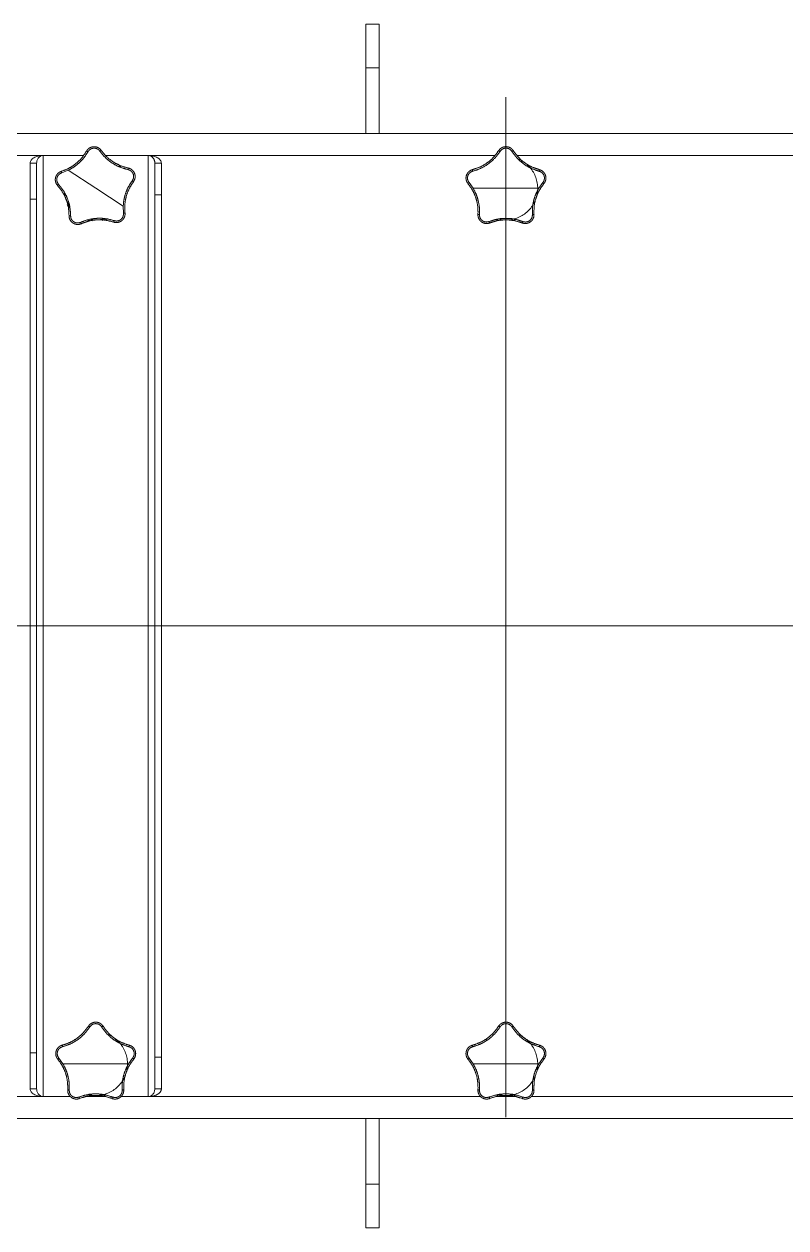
# Model space of a CAD drawing. Extents: x -681219 to -550379, y -242630 to -158199.
# Drawn here: x -659786 to -659437, y -209342 to -208792 of the extents above; entities that cross this region are included whole.
import ezdxf
from ezdxf.lldxf.tags import DXFTag

# ---------------------------------------------------------------- set-up
doc = ezdxf.new("R2010")
doc.units = 0
doc.header["$LTSCALE"] = 1000
doc.linetypes.add('DASHED2', pattern=[9.525, 6.35, -3.175])
doc.layers.get('0').update_dxf_attribs({"linetype": 'CONTINUOUS'})
doc.layers.add('future', color=4, linetype='DASHED2', lineweight=0)
tags = doc.linetypes.add('CENTER2', pattern=[28.575, 19.05, -3.175, 3.175, -3.175]).pattern_tags.tags
tags[10:11] = [DXFTag(74, 4), DXFTag(75, 0), DXFTag(340, '0'), DXFTag(46, 0.0), DXFTag(50, 0.0), DXFTag(44, 0.0), DXFTag(45, 0.0)]
tags[8:9] = [DXFTag(74, 4), DXFTag(75, 0), DXFTag(340, '0'), DXFTag(46, 0.0), DXFTag(50, 0.0), DXFTag(44, 0.0), DXFTag(45, 0.0)]
tags[6:7] = [DXFTag(74, 4), DXFTag(75, 0), DXFTag(340, '0'), DXFTag(46, 0.0), DXFTag(50, 0.0), DXFTag(44, 0.0), DXFTag(45, 0.0)]
tags[4:5] = [DXFTag(74, 4), DXFTag(75, 0), DXFTag(340, '0'), DXFTag(46, 0.0), DXFTag(50, 0.0), DXFTag(44, 0.0), DXFTag(45, 0.0)]

# ---------------------------------------------------------------- blocks, each defined once
blk = doc.blocks.new('12')
for p, q in [((2074, 275), (2068, 275)), ((2068, 275), (2068, 255)), ((2074, 275), (2074, 255)), ((2074, 255), (2068, 255)), ((2068, 255), (2068, 225)), ((2074, 255), (2074, 225)), ((2510, 225), (108.97, 225)), ((1998.43, 215), (1846.5, 215)), ((2014.39, 215), (2005.6, 215)), ((2005.7, 214.37), (2006.58, 214.61)), ((2006.58, 214.61), (2007.61, 214.81)), ((2012.48, 214.79), (2013.42, 214.61)), ((2013.42, 214.61), (2014.35, 214.36)), ((2173.5, 215), (2021.56, 215)), ((2173.5, -215), (2173.5, 215)), ((2173.5, 215), (2185.93, 215)), ((2193.1, 215), (2201.89, 215)), ((2193.2, 214.37), (2194.08, 214.61)), ((2194.08, 214.61), (2195.11, 214.81)), ((2199.98, 214.79), (2200.92, 214.61)), ((2200.92, 214.61), (2201.85, 214.36)), ((2209.06, 215), (2221.5, 215)), ((2221.5, -215), (2221.5, 215)), ((2373.43, 215), (2221.5, 215)), ((1997.19, 211.89), (1997.18, 212.14)), ((2022.81, 211.89), (2022.77, 210.65)), ((2167.5, 197), (2167.5, 211.47)), ((2170.5, 211.47), (2167.5, 211.47)), ((2170.5, 197), (2170.5, 211.47)), ((2184.69, 211.89), (2184.68, 212.14)), ((2210.31, 211.89), (2210.27, 210.65)), ((2227.5, 211.47), (2224.5, 211.47)), ((2224.5, 211.47), (2224.5, 195)), ((2227.5, 211.47), (2227.5, 195)), ((1994.99, 200), (1993.15, 197.38)), ((2010, 200), (1994.99, 200)), ((2010, 200), (2025.01, 200)), ((2026.85, 197.38), (2025.01, 200)), ((2182.49, 200), (2180.65, 197.38)), ((2197.5, 200), (2182.49, 200)), ((2197.5, 200), (2212.51, 200)), ((2214.35, 197.38), (2212.51, 200)), ((2170.5, 197), (2167.5, 197)), ((2167.5, -197), (2167.5, 197)), ((2170.5, -197), (2170.5, 197)), ((2227.5, 195), (2224.5, 195)), ((2224.5, -195), (2224.5, 195)), ((2227.5, -195), (2227.5, 195)), ((2005.7, -185.63), (2006.58, -185.39)), ((2006.58, -185.39), (2007.61, -185.19)), ((2012.48, -185.21), (2013.42, -185.39)), ((2013.42, -185.39), (2014.35, -185.64)), ((2192.39, -185.9), (2194.08, -185.39)), ((2194.08, -185.39), (2194.52, -185.3)), ((2199, -185.08), (2200.92, -185.39)), ((2200.92, -185.39), (2201.23, -185.47)), ((1997.19, -188.11), (1997.18, -187.86)), ((2022.81, -188.11), (2022.77, -189.35)), ((2184.83, -188.6), (2184.93, -191.79)), ((2197.5, -200), (2184.93, -191.79)), ((2209.39, -190.85), (2210.09, -191.85)), ((2210.09, -191.85), (2210.52, -192.54)), ((2167.5, -197), (2170.5, -197)), ((2167.5, -197), (2167.5, -211.47)), ((2170.5, -197), (2170.5, -211.47)), ((2224.5, -195), (2227.5, -195)), ((2224.5, -211.47), (2224.5, -195)), ((2227.5, -211.47), (2227.5, -195)), ((1994.99, -200), (1993.15, -202.62)), ((2010, -200), (1994.99, -200)), ((2010, -200), (2025.01, -200)), ((2026.85, -202.62), (2025.01, -200)), ((2180.27, -202.95), (2180.99, -201.93)), ((2197.5, -200), (2210.07, -208.21)), ((2210.07, -208.21), (2213.04, -207.03)), ((2167.5, -211.47), (2170.5, -211.47)), ((2187.1, -210.81), (2185.97, -209.6)), ((2187.5, -211.18), (2187.1, -210.81)), ((2224.5, -211.47), (2227.5, -211.47)), ((1846.5, -215), (2004.96, -215)), ((2015.04, -215), (2173.5, -215)), ((2173.5, -215), (2193.01, -215)), ((2201.72, -216.96), (2201.59, -217.17)), ((2203.09, -215), (2221.5, -215)), ((2221.5, -215), (2379.96, -215)), ((2510, -225), (108.97, -225)), ((2068, -225), (2068, -255)), ((2074, -225), (2074, -255)), ((2074, -255), (2068, -255)), ((2068, -255), (2068, -275)), ((2074, -255), (2074, -275)), ((2074, -275), (2068, -275))]:
    blk.add_line(p, q)
at = {"color": 8, "linetype": 'CENTER2'}
for p, q in [((2010, 224.4), (2010, -241.59)), ((-455.35, 0), (2585.12, 0))]:
    blk.add_line(p, q, dxfattribs=at)
for centre, radius, start, end in [((2010, 200), 14.5, 78.3223, 247.1373), ((2003.92, 214.76), 1.67, 139.0394, 164.1532), ((2016.08, 214.76), 1.67, 15.8468, 40.9606), ((2197.5, 200), 14.5, 78.3223, 247.1373), ((2191.42, 214.76), 1.67, 139.0394, 164.1532), ((2203.58, 214.76), 1.67, 15.8468, 40.9606), ((1997.84, 210.35), 1.67, 87.8468, 112.9606), ((2022.16, 210.35), 1.67, 67.0394, 92.1532), ((2185.34, 210.35), 1.67, 87.8468, 112.9606), ((2209.66, 210.35), 1.67, 67.0394, 92.1532), ((1994.08, 198.78), 1.67, 211.0394, 236.1532), ((2025.92, 198.78), 1.67, 303.8468, 328.9606), ((2181.58, 198.78), 1.67, 211.0394, 236.1532), ((2213.42, 198.78), 1.67, 303.8468, 328.9606), ((1996.4, 191.64), 1.67, 159.8468, 184.9606), ((2023.6, 191.64), 1.67, 355.0394, 20.1532), ((2183.9, 191.64), 1.67, 159.8468, 184.9606), ((2211.1, 191.64), 1.67, 355.0394, 20.1532), ((2006.25, 184.49), 1.67, 283.0394, 308.1532), ((2013.75, 184.49), 1.67, 231.8468, 256.9606), ((2193.75, 184.49), 1.67, 283.0394, 308.1532), ((2201.25, 184.49), 1.67, 231.8468, 256.9606), ((2010, -200), 14.5, 78.3223, 247.1373), ((2003.92, -185.24), 1.67, 139.0394, 164.1532), ((2016.08, -185.24), 1.67, 15.8468, 40.9606), ((2190.69, -185.56), 1.67, 141.8817, 166.9956), ((2197.5, -200), 14.5, 81.0794, 106.4389), ((2202.84, -184.96), 1.67, 18.6892, 43.803), ((1997.84, -189.65), 1.67, 87.8468, 112.9606), ((2022.16, -189.65), 1.67, 67.0394, 92.1532), ((2184.85, -190.27), 1.67, 90.6892, 115.803), ((2209.13, -189.06), 1.67, 69.8817, 94.9956), ((2197.5, -200), 14.5, 9.1392, 34.4927), ((1994.08, -201.22), 1.67, 211.0394, 236.1532), ((2025.92, -201.22), 1.67, 303.8468, 328.9606), ((2181.66, -202.01), 1.67, 213.8817, 238.9956), ((2213.46, -200.43), 1.67, 306.6892, 331.803), ((1996.4, -208.36), 1.67, 159.8468, 184.9606), ((2023.6, -208.36), 1.67, 355.0394, 20.1532), ((2184.34, -209.03), 1.67, 162.6892, 187.803), ((2211.49, -207.68), 1.67, 357.8817, 22.9956), ((2006.25, -215.51), 1.67, 283.0394, 308.1532), ((2013.75, -215.51), 1.67, 231.8468, 256.9606), ((2194.52, -215.68), 1.67, 285.8817, 310.9956), ((2202.02, -215.31), 1.67, 234.6892, 259.803)]:
    blk.add_arc(centre, radius, start, end)
for centre, major_axis, ratio, start_param, end_param in [((2173.5, 211.47), (6, 0), 0.588235, 1.570796, 3.141593), ((2173.5, 211.47), (0, 3.53), 0.85, 0, 1.570796), ((2221.5, 211.47), (6, 0), 0.588235, 0, 1.570796), ((2221.5, 211.47), (0, 3.53), 0.85, 4.712389, 6.283185), ((2173.5, -211.47), (6, 0), 0.588235, 3.141593, 4.712389), ((2173.5, -211.47), (0, 3.53), 0.85, 1.570796, 3.141593), ((2221.5, -211.47), (6, 0), 0.588235, 4.712389, 6.283185), ((2221.5, -211.47), (0, 3.53), 0.85, 3.141593, 4.712389)]:
    blk.add_ellipse(centre, major_axis=major_axis, ratio=ratio, start_param=start_param, end_param=end_param)
for points, knots in [([(1997.18, 212.14), (1997.21, 212.47), (1997.25, 213.12), (1997.62, 214.03), (1998.17, 214.83), (1998.91, 215.47), (1999.78, 215.92), (2000.72, 216.15), (2001.71, 216.15), (2002.33, 215.96), (2002.65, 215.86)], [0, 0, 0, 0, 0.128495, 0.249756, 0.375809, 0.499953, 0.623666, 0.749874, 0.870849, 1, 1, 1, 1]), ([(2002.31, 215.22), (2001.92, 215.32), (2001.14, 215.53), (1999.92, 215.28), (1998.82, 214.6), (1998, 213.45), (1997.94, 212.49), (1997.91, 212.02)], [0, 0, 0, 0, 0.187058, 0.373924, 0.560709, 0.780234, 1, 1, 1, 1]), ([(2017.69, 215.22), (2016.44, 214.8), (2013.95, 213.97), (2009.99, 213.65), (2006.04, 213.97), (2003.55, 214.8), (2002.31, 215.22)], [0, 0, 0, 0, 0.251233, 0.500208, 0.750439, 1, 1, 1, 1]), ([(2002.65, 215.86), (2003.84, 215.46), (2006.21, 214.67), (2009.99, 214.35), (2013.77, 214.66), (2016.15, 215.46), (2017.35, 215.86)], [0, 0, 0, 0, 0.249562, 0.499801, 0.748752, 1, 1, 1, 1]), ([(2017.35, 215.86), (2017.68, 215.96), (2018.32, 216.16), (2019.34, 216.14), (2020.31, 215.89), (2021.19, 215.41), (2021.93, 214.71), (2022.46, 213.87), (2022.8, 212.9), (2022.8, 212.23), (2022.81, 211.89)], [0, 0, 0, 0, 0.12914, 0.249982, 0.376113, 0.499908, 0.623755, 0.74995, 0.870821, 1, 1, 1, 1]), ([(2022.09, 212.02), (2022.07, 212.42), (2022.03, 213.23), (2021.42, 214.31), (2020.43, 215.14), (2019.08, 215.56), (2018.16, 215.33), (2017.69, 215.22)], [0, 0, 0, 0, 0.187058, 0.373924, 0.560709, 0.780234, 1, 1, 1, 1]), ([(2184.68, 212.14), (2184.71, 212.47), (2184.75, 213.12), (2185.12, 214.03), (2185.67, 214.83), (2186.41, 215.47), (2187.28, 215.92), (2188.22, 216.15), (2189.21, 216.15), (2189.83, 215.96), (2190.15, 215.86)], [0, 0, 0, 0, 0.128495, 0.249756, 0.375809, 0.499953, 0.623666, 0.749874, 0.870849, 1, 1, 1, 1]), ([(2189.81, 215.22), (2189.42, 215.32), (2188.64, 215.53), (2187.42, 215.28), (2186.32, 214.6), (2185.5, 213.45), (2185.44, 212.49), (2185.41, 212.02)], [0, 0, 0, 0, 0.187058, 0.373924, 0.560709, 0.780234, 1, 1, 1, 1]), ([(2205.19, 215.22), (2203.94, 214.8), (2201.45, 213.97), (2197.49, 213.65), (2193.54, 213.97), (2191.05, 214.8), (2189.81, 215.22)], [0, 0, 0, 0, 0.251233, 0.500208, 0.750439, 1, 1, 1, 1]), ([(2190.15, 215.86), (2191.34, 215.46), (2193.71, 214.67), (2197.49, 214.35), (2201.27, 214.66), (2203.65, 215.46), (2204.85, 215.86)], [0, 0, 0, 0, 0.2495624, 0.4998013, 0.7487519, 1, 1, 1, 1]), ([(2204.85, 215.86), (2205.18, 215.96), (2205.82, 216.16), (2206.84, 216.14), (2207.81, 215.89), (2208.69, 215.41), (2209.43, 214.71), (2209.96, 213.87), (2210.3, 212.9), (2210.3, 212.23), (2210.31, 211.89)], [0, 0, 0, 0, 0.12914, 0.249982, 0.376113, 0.499908, 0.623755, 0.74995, 0.870821, 1, 1, 1, 1]), ([(2209.59, 212.02), (2209.57, 212.42), (2209.53, 213.23), (2208.92, 214.31), (2207.93, 215.14), (2206.58, 215.56), (2205.66, 215.33), (2205.19, 215.22)], [0, 0, 0, 0, 0.1870578, 0.3739241, 0.5607091, 0.7802342, 1, 1, 1, 1]), ([(1992.65, 197.91), (1993.39, 198.92), (1994.88, 200.93), (1996.35, 204.43), (1997.22, 208.12), (1997.2, 210.63), (1997.19, 211.89)], [0, 0, 0, 0, 0.2495624, 0.4998013, 0.7487519, 1, 1, 1, 1]), ([(1997.91, 212.02), (1997.93, 210.97), (1997.96, 208.88), (1997.41, 205.77), (1996.48, 202.76), (1995.48, 200.92), (1994.99, 200)], [0, 0, 0, 0, 0.251572, 0.500479, 0.750741, 1, 1, 1, 1]), ([(2025.01, 200), (2024.52, 200.92), (2023.52, 202.77), (2022.58, 205.78), (2022.04, 208.89), (2022.07, 210.97), (2022.09, 212.02)], [0, 0, 0, 0, 0.249343, 0.500108, 0.749776, 1, 1, 1, 1]), ([(2022.77, 210.65), (2022.83, 209.5), (2022.94, 207.21), (2023.87, 203.86), (2025.28, 200.68), (2026.66, 198.84), (2027.35, 197.91)], [0, 0, 0, 0, 0.248956, 0.499589, 0.748504, 1, 1, 1, 1]), ([(2180.15, 197.91), (2180.89, 198.92), (2182.38, 200.93), (2183.85, 204.43), (2184.72, 208.12), (2184.7, 210.63), (2184.69, 211.89)], [0, 0, 0, 0, 0.249562, 0.499801, 0.748752, 1, 1, 1, 1]), ([(2185.41, 212.02), (2185.43, 210.97), (2185.46, 208.88), (2184.91, 205.77), (2183.98, 202.76), (2182.98, 200.92), (2182.49, 200)], [0, 0, 0, 0, 0.251572, 0.500479, 0.750741, 1, 1, 1, 1]), ([(2212.51, 200), (2212.02, 200.92), (2211.02, 202.77), (2210.08, 205.78), (2209.54, 208.89), (2209.57, 210.97), (2209.59, 212.02)], [0, 0, 0, 0, 0.249343, 0.500108, 0.749776, 1, 1, 1, 1]), ([(2210.27, 210.65), (2210.33, 209.5), (2210.44, 207.21), (2211.37, 203.86), (2212.78, 200.68), (2214.16, 198.84), (2214.85, 197.91)], [0, 0, 0, 0, 0.2489562, 0.499589, 0.748504, 1, 1, 1, 1]), ([(1991.73, 195.36), (1991.77, 195.81), (1991.85, 196.74), (1992.38, 197.51), (1992.65, 197.91)], [0, 0, 0, 0, 0.480984, 1, 1, 1, 1]), ([(1994.74, 191.49), (1994.31, 191.65), (1993.48, 191.95), (1992.51, 192.89), (1991.86, 194.04), (1991.78, 194.92), (1991.73, 195.36)], [0, 0, 0, 0, 0.25934, 0.499965, 0.75017, 1, 1, 1, 1]), ([(1993.15, 197.38), (1992.93, 197.05), (1992.49, 196.37), (1992.35, 195.13), (1992.67, 193.88), (1993.51, 192.75), (1994.39, 192.39), (1994.83, 192.21)], [0, 0, 0, 0, 0.1870578, 0.3739241, 0.5607091, 0.7802342, 1, 1, 1, 1]), ([(2025.17, 192.21), (2025.55, 192.36), (2026.3, 192.64), (2027.14, 193.56), (2027.62, 194.76), (2027.61, 196.17), (2027.1, 196.98), (2026.85, 197.38)], [0, 0, 0, 0, 0.187058, 0.373924, 0.560709, 0.780234, 1, 1, 1, 1]), ([(2027.35, 197.91), (2027.55, 197.63), (2027.94, 197.08), (2028.24, 196.11), (2028.3, 195.11), (2028.11, 194.12), (2027.68, 193.2), (2027.04, 192.43), (2026.23, 191.82), (2025.59, 191.6), (2025.26, 191.49)], [0, 0, 0, 0, 0.12914, 0.249982, 0.376114, 0.499908, 0.623755, 0.74995, 0.870821, 1, 1, 1, 1]), ([(2179.23, 195.36), (2179.27, 195.81), (2179.35, 196.74), (2179.88, 197.51), (2180.15, 197.91)], [0, 0, 0, 0, 0.480984, 1, 1, 1, 1]), ([(2182.24, 191.49), (2181.81, 191.65), (2180.98, 191.95), (2180.01, 192.89), (2179.36, 194.04), (2179.28, 194.92), (2179.23, 195.36)], [0, 0, 0, 0, 0.25934, 0.499965, 0.75017, 1, 1, 1, 1]), ([(2180.65, 197.38), (2180.43, 197.05), (2179.99, 196.37), (2179.85, 195.13), (2180.17, 193.88), (2181.01, 192.75), (2181.89, 192.39), (2182.33, 192.21)], [0, 0, 0, 0, 0.1870578, 0.3739241, 0.5607091, 0.7802342, 1, 1, 1, 1]), ([(2212.67, 192.21), (2213.05, 192.36), (2213.8, 192.64), (2214.64, 193.56), (2215.12, 194.76), (2215.11, 196.17), (2214.6, 196.98), (2214.35, 197.38)], [0, 0, 0, 0, 0.187058, 0.373924, 0.560709, 0.780234, 1, 1, 1, 1]), ([(2214.85, 197.91), (2215.05, 197.63), (2215.44, 197.08), (2215.74, 196.11), (2215.8, 195.11), (2215.61, 194.12), (2215.18, 193.2), (2214.54, 192.43), (2213.73, 191.82), (2213.09, 191.6), (2212.76, 191.49)], [0, 0, 0, 0, 0.12914, 0.249982, 0.376114, 0.499908, 0.623755, 0.74995, 0.870821, 1, 1, 1, 1]), ([(2006.62, 182.85), (2005.9, 183.87), (2004.44, 185.91), (2001.57, 188.38), (1998.33, 190.36), (1995.94, 191.11), (1994.74, 191.49)], [0, 0, 0, 0, 0.2495624, 0.4998013, 0.7487519, 1, 1, 1, 1]), ([(1994.83, 192.21), (1996.09, 191.81), (1998.59, 191.02), (2001.98, 188.95), (2004.99, 186.37), (2006.52, 184.23), (2007.28, 183.17)], [0, 0, 0, 0, 0.251233, 0.500208, 0.750439, 1, 1, 1, 1]), ([(2012.72, 183.17), (2013.49, 184.24), (2015.02, 186.37), (2018.03, 188.96), (2021.42, 191.02), (2023.92, 191.82), (2025.17, 192.21)], [0, 0, 0, 0, 0.251233, 0.500208, 0.750439, 1, 1, 1, 1]), ([(2025.26, 191.49), (2024.07, 191.11), (2021.68, 190.36), (2018.44, 188.39), (2015.56, 185.92), (2014.11, 183.88), (2013.38, 182.85)], [0, 0, 0, 0, 0.249562, 0.499801, 0.748752, 1, 1, 1, 1]), ([(2194.12, 182.85), (2193.4, 183.87), (2191.94, 185.91), (2189.07, 188.38), (2185.83, 190.36), (2183.44, 191.11), (2182.24, 191.49)], [0, 0, 0, 0, 0.2495624, 0.4998013, 0.7487519, 1, 1, 1, 1]), ([(2182.33, 192.21), (2183.59, 191.81), (2186.09, 191.02), (2189.48, 188.95), (2192.49, 186.37), (2194.02, 184.23), (2194.78, 183.17)], [0, 0, 0, 0, 0.251233, 0.500208, 0.750439, 1, 1, 1, 1]), ([(2200.22, 183.17), (2200.99, 184.24), (2202.52, 186.37), (2205.53, 188.96), (2208.92, 191.02), (2211.42, 191.82), (2212.67, 192.21)], [0, 0, 0, 0, 0.251233, 0.500208, 0.750439, 1, 1, 1, 1]), ([(2212.76, 191.49), (2211.57, 191.11), (2209.18, 190.36), (2205.94, 188.39), (2203.06, 185.92), (2201.61, 183.88), (2200.88, 182.85)], [0, 0, 0, 0, 0.249562, 0.499801, 0.748752, 1, 1, 1, 1]), ([(2013.38, 182.85), (2013.17, 182.58), (2012.77, 182.04), (2011.93, 181.45), (2011, 181.08), (2010, 180.96), (2009, 181.08), (2008.07, 181.45), (2007.23, 182.04), (2006.83, 182.58), (2006.62, 182.85)], [0, 0, 0, 0, 0.12914, 0.249982, 0.376113, 0.499908, 0.623755, 0.74995, 0.870821, 1, 1, 1, 1]), ([(2007.28, 183.17), (2007.53, 182.85), (2008.04, 182.22), (2009.18, 181.71), (2010.46, 181.62), (2011.8, 182.07), (2012.41, 182.8), (2012.72, 183.17)], [0, 0, 0, 0, 0.1870578, 0.3739241, 0.5607091, 0.7802342, 1, 1, 1, 1]), ([(2200.88, 182.85), (2200.67, 182.58), (2200.27, 182.04), (2199.43, 181.45), (2198.5, 181.08), (2197.5, 180.96), (2196.5, 181.08), (2195.57, 181.45), (2194.73, 182.04), (2194.33, 182.58), (2194.12, 182.85)], [0, 0, 0, 0, 0.12914, 0.249982, 0.376113, 0.499908, 0.623755, 0.74995, 0.870821, 1, 1, 1, 1]), ([(2194.78, 183.17), (2195.03, 182.85), (2195.54, 182.22), (2196.68, 181.71), (2197.96, 181.62), (2199.3, 182.07), (2199.91, 182.8), (2200.22, 183.17)], [0, 0, 0, 0, 0.1870578, 0.3739241, 0.5607091, 0.7802342, 1, 1, 1, 1]), ([(1997.18, -187.86), (1997.21, -187.53), (1997.25, -186.88), (1997.62, -185.97), (1998.17, -185.17), (1998.91, -184.53), (1999.78, -184.08), (2000.72, -183.85), (2001.71, -183.85), (2002.33, -184.04), (2002.65, -184.14)], [0, 0, 0, 0, 0.128495, 0.249756, 0.375809, 0.499953, 0.623666, 0.749874, 0.870849, 1, 1, 1, 1]), ([(2002.31, -184.78), (2001.92, -184.68), (2001.14, -184.47), (1999.92, -184.72), (1998.82, -185.4), (1998, -186.55), (1997.94, -187.51), (1997.91, -187.98)], [0, 0, 0, 0, 0.187058, 0.373924, 0.560709, 0.780234, 1, 1, 1, 1]), ([(2017.69, -184.78), (2016.44, -185.2), (2013.95, -186.03), (2009.99, -186.35), (2006.04, -186.03), (2003.55, -185.2), (2002.31, -184.78)], [0, 0, 0, 0, 0.251233, 0.500208, 0.750439, 1, 1, 1, 1]), ([(2002.65, -184.14), (2003.84, -184.54), (2006.21, -185.33), (2009.99, -185.65), (2013.77, -185.34), (2016.15, -184.54), (2017.35, -184.14)], [0, 0, 0, 0, 0.249562, 0.499801, 0.748752, 1, 1, 1, 1]), ([(2017.35, -184.14), (2017.68, -184.04), (2018.32, -183.84), (2019.34, -183.86), (2020.31, -184.11), (2021.19, -184.59), (2021.93, -185.29), (2022.46, -186.13), (2022.8, -187.1), (2022.8, -187.77), (2022.81, -188.11)], [0, 0, 0, 0, 0.12914, 0.249982, 0.376113, 0.499908, 0.623755, 0.74995, 0.870821, 1, 1, 1, 1]), ([(2022.09, -187.98), (2022.07, -187.58), (2022.03, -186.77), (2021.42, -185.69), (2020.43, -184.86), (2019.08, -184.44), (2018.16, -184.67), (2017.69, -184.78)], [0, 0, 0, 0, 0.187058, 0.373924, 0.560709, 0.780234, 1, 1, 1, 1]), ([(2184.12, -188.76), (2184.1, -188.42), (2184.08, -187.75), (2184.36, -186.77), (2184.85, -185.9), (2185.56, -185.17), (2186.42, -184.64), (2187.37, -184.34), (2188.39, -184.27), (2189.04, -184.44), (2189.38, -184.53)], [0, 0, 0, 0, 0.12914, 0.249982, 0.376114, 0.499908, 0.623755, 0.74995, 0.870821, 1, 1, 1, 1]), ([(2189.06, -185.19), (2188.67, -185.1), (2187.88, -184.92), (2186.67, -185.24), (2185.61, -185.98), (2184.85, -187.17), (2184.83, -188.12), (2184.83, -188.6)], [0, 0, 0, 0, 0.187058, 0.373924, 0.560709, 0.780234, 1, 1, 1, 1]), ([(2204.43, -184.42), (2203.2, -184.9), (2200.75, -185.85), (2196.81, -186.36), (2192.85, -186.24), (2190.32, -185.54), (2189.06, -185.19)], [0, 0, 0, 0, 0.251233, 0.500208, 0.750439, 1, 1, 1, 1]), ([(2189.38, -184.53), (2190.58, -184.87), (2192.99, -185.54), (2196.78, -185.66), (2200.54, -185.17), (2202.88, -184.26), (2204.05, -183.8)], [0, 0, 0, 0, 0.2495624, 0.4998013, 0.7487519, 1, 1, 1, 1]), ([(2204.05, -183.8), (2204.38, -183.68), (2205.01, -183.45), (2206.03, -183.42), (2207.01, -183.61), (2207.91, -184.06), (2208.69, -184.71), (2209.26, -185.53), (2209.64, -186.48), (2209.68, -187.15), (2209.7, -187.49)], [0, 0, 0, 0, 0.12914, 0.249982, 0.376113, 0.499908, 0.623755, 0.74995, 0.870821, 1, 1, 1, 1]), ([(2208.98, -187.4), (2208.94, -186.99), (2208.86, -186.19), (2208.19, -185.14), (2207.16, -184.36), (2205.8, -184), (2204.89, -184.28), (2204.43, -184.42)], [0, 0, 0, 0, 0.187058, 0.373924, 0.560709, 0.780234, 1, 1, 1, 1]), ([(1992.65, -202.09), (1993.39, -201.08), (1994.88, -199.07), (1996.35, -195.57), (1997.22, -191.88), (1997.2, -189.37), (1997.19, -188.11)], [0, 0, 0, 0, 0.2495624, 0.4998013, 0.7487519, 1, 1, 1, 1]), ([(1997.91, -187.98), (1997.93, -189.03), (1997.96, -191.12), (1997.41, -194.23), (1996.48, -197.24), (1995.48, -199.08), (1994.99, -200)], [0, 0, 0, 0, 0.251572, 0.500479, 0.750741, 1, 1, 1, 1]), ([(2025.01, -200), (2024.52, -199.08), (2023.52, -197.23), (2022.58, -194.22), (2022.04, -191.11), (2022.07, -189.03), (2022.09, -187.98)], [0, 0, 0, 0, 0.249343, 0.500108, 0.749776, 1, 1, 1, 1]), ([(2022.77, -189.35), (2022.83, -190.5), (2022.94, -192.79), (2023.87, -196.14), (2025.28, -199.32), (2026.66, -201.16), (2027.35, -202.09)], [0, 0, 0, 0, 0.248956, 0.499589, 0.748504, 1, 1, 1, 1]), ([(2184.93, -191.79), (2184.84, -192.83), (2184.67, -194.92), (2183.81, -197.96), (2182.56, -200.86), (2181.39, -202.58), (2180.8, -203.45)], [0, 0, 0, 0, 0.2493426, 0.5001079, 0.749776, 1, 1, 1, 1]), ([(2180.99, -201.93), (2181.56, -200.94), (2182.73, -198.96), (2183.78, -195.65), (2184.33, -192.21), (2184.19, -189.92), (2184.12, -188.76)], [0, 0, 0, 0, 0.248956, 0.499589, 0.748504, 1, 1, 1, 1]), ([(2214.46, -201.78), (2213.62, -200.76), (2211.96, -198.72), (2210.26, -195.13), (2209.15, -191.33), (2209.04, -188.7), (2208.98, -187.4)], [0, 0, 0, 0, 0.251233, 0.500208, 0.750439, 1, 1, 1, 1]), ([(2209.7, -187.49), (2209.76, -188.74), (2209.86, -191.24), (2210.91, -194.88), (2212.55, -198.31), (2214.13, -200.25), (2214.93, -201.23)], [0, 0, 0, 0, 0.249562, 0.499801, 0.748752, 1, 1, 1, 1]), ([(1991.73, -204.64), (1991.77, -204.19), (1991.85, -203.26), (1992.38, -202.49), (1992.65, -202.09)], [0, 0, 0, 0, 0.480984, 1, 1, 1, 1]), ([(1993.15, -202.62), (1992.93, -202.95), (1992.49, -203.63), (1992.35, -204.87), (1992.67, -206.12), (1993.51, -207.25), (1994.39, -207.61), (1994.83, -207.79)], [0, 0, 0, 0, 0.1870578, 0.3739241, 0.5607091, 0.7802342, 1, 1, 1, 1]), ([(2025.17, -207.79), (2025.55, -207.64), (2026.3, -207.36), (2027.14, -206.44), (2027.62, -205.24), (2027.61, -203.83), (2027.1, -203.02), (2026.85, -202.62)], [0, 0, 0, 0, 0.187058, 0.373924, 0.560709, 0.780234, 1, 1, 1, 1]), ([(2027.35, -202.09), (2027.55, -202.37), (2027.94, -202.92), (2028.24, -203.89), (2028.3, -204.89), (2028.11, -205.88), (2027.68, -206.8), (2027.04, -207.57), (2026.23, -208.18), (2025.59, -208.4), (2025.26, -208.51)], [0, 0, 0, 0, 0.12914, 0.249982, 0.376114, 0.499908, 0.623755, 0.74995, 0.870821, 1, 1, 1, 1]), ([(2182.68, -209.26), (2182.34, -209.16), (2181.7, -208.98), (2180.86, -208.4), (2180.18, -207.67), (2179.7, -206.78), (2179.46, -205.79), (2179.48, -204.79), (2179.73, -203.8), (2180.09, -203.24), (2180.27, -202.95)], [0, 0, 0, 0, 0.12914, 0.249982, 0.376113, 0.499908, 0.623755, 0.74995, 0.870821, 1, 1, 1, 1]), ([(2180.8, -203.45), (2180.6, -203.8), (2180.19, -204.49), (2180.11, -205.74), (2180.49, -206.97), (2181.39, -208.06), (2182.29, -208.37), (2182.74, -208.53)], [0, 0, 0, 0, 0.187058, 0.373924, 0.560709, 0.780234, 1, 1, 1, 1]), ([(2213.04, -207.03), (2213.41, -206.86), (2214.15, -206.54), (2214.94, -205.58), (2215.36, -204.36), (2215.28, -202.95), (2214.73, -202.17), (2214.46, -201.78)], [0, 0, 0, 0, 0.187058, 0.373924, 0.560709, 0.780234, 1, 1, 1, 1]), ([(2214.93, -201.23), (2215.21, -201.59), (2215.73, -202.3), (2216.03, -203.61), (2215.94, -204.94), (2215.53, -205.72), (2215.33, -206.11)], [0, 0, 0, 0, 0.2593405, 0.4999652, 0.7501705, 1, 1, 1, 1]), ([(1994.74, -208.51), (1994.31, -208.35), (1993.48, -208.05), (1992.51, -207.11), (1991.86, -205.96), (1991.78, -205.08), (1991.73, -204.64)], [0, 0, 0, 0, 0.25934, 0.499965, 0.75017, 1, 1, 1, 1]), ([(2006.62, -217.15), (2005.9, -216.13), (2004.44, -214.09), (2001.57, -211.62), (1998.33, -209.64), (1995.94, -208.89), (1994.74, -208.51)], [0, 0, 0, 0, 0.2495624, 0.4998013, 0.7487519, 1, 1, 1, 1]), ([(1994.83, -207.79), (1996.09, -208.19), (1998.59, -208.98), (2001.98, -211.05), (2004.99, -213.63), (2006.52, -215.77), (2007.28, -216.83)], [0, 0, 0, 0, 0.251233, 0.500208, 0.750439, 1, 1, 1, 1]), ([(2012.72, -216.83), (2013.49, -215.76), (2015.02, -213.63), (2018.03, -211.04), (2021.42, -208.98), (2023.92, -208.18), (2025.17, -207.79)], [0, 0, 0, 0, 0.251233, 0.500208, 0.750439, 1, 1, 1, 1]), ([(2025.26, -208.51), (2024.07, -208.89), (2021.68, -209.64), (2018.44, -211.61), (2015.56, -214.08), (2014.11, -216.12), (2013.38, -217.15)], [0, 0, 0, 0, 0.249562, 0.499801, 0.748752, 1, 1, 1, 1]), ([(2182.74, -208.53), (2184.01, -208.87), (2186.55, -209.54), (2190.04, -211.44), (2193.17, -213.87), (2194.8, -215.92), (2195.62, -216.95)], [0, 0, 0, 0, 0.251233, 0.500208, 0.750439, 1, 1, 1, 1]), ([(2201.05, -216.68), (2201.61, -215.79), (2202.72, -214.02), (2204.88, -211.71), (2207.31, -209.71), (2209.15, -208.71), (2210.07, -208.21)], [0, 0, 0, 0, 0.2515719, 0.500479, 0.7507409, 1, 1, 1, 1]), ([(2213.17, -207.74), (2211.99, -208.18), (2209.65, -209.05), (2206.51, -211.17), (2203.76, -213.79), (2202.4, -215.9), (2201.72, -216.96)], [0, 0, 0, 0, 0.2495624, 0.4998013, 0.7487519, 1, 1, 1, 1]), ([(2215.33, -206.11), (2215.05, -206.46), (2214.47, -207.2), (2213.61, -207.56), (2213.17, -207.74)], [0, 0, 0, 0, 0.480984, 1, 1, 1, 1]), ([(2194.98, -217.29), (2194.2, -216.31), (2192.65, -214.35), (2189.66, -212.02), (2186.32, -210.21), (2183.9, -209.57), (2182.68, -209.26)], [0, 0, 0, 0, 0.249562, 0.499801, 0.748752, 1, 1, 1, 1]), ([(2013.38, -217.15), (2013.17, -217.42), (2012.77, -217.96), (2011.93, -218.55), (2011, -218.92), (2010, -219.04), (2009, -218.92), (2008.07, -218.55), (2007.23, -217.96), (2006.83, -217.42), (2006.62, -217.15)], [0, 0, 0, 0, 0.12914, 0.249982, 0.376113, 0.499908, 0.623755, 0.74995, 0.870821, 1, 1, 1, 1]), ([(2007.28, -216.83), (2007.53, -217.15), (2008.04, -217.78), (2009.18, -218.29), (2010.46, -218.38), (2011.8, -217.93), (2012.41, -217.2), (2012.72, -216.83)], [0, 0, 0, 0, 0.1870578, 0.3739241, 0.5607091, 0.7802342, 1, 1, 1, 1]), ([(2201.59, -217.17), (2201.39, -217.43), (2201, -217.95), (2200.19, -218.52), (2199.29, -218.88), (2198.32, -219.02), (2197.35, -218.92), (2196.43, -218.59), (2195.6, -218.05), (2195.19, -217.55), (2194.98, -217.29)], [0, 0, 0, 0, 0.128495, 0.249756, 0.375809, 0.499953, 0.623666, 0.749874, 0.870849, 1, 1, 1, 1]), ([(2195.62, -216.95), (2195.89, -217.25), (2196.42, -217.85), (2197.58, -218.31), (2198.87, -218.33), (2200.19, -217.82), (2200.76, -217.06), (2201.05, -216.68)], [0, 0, 0, 0, 0.187058, 0.373924, 0.560709, 0.780234, 1, 1, 1, 1])]:
    blk.add_open_spline(points, degree=3, knots=knots)

msp = doc.modelspace()

# ---------------------------------------------------------------- block references
at = {"layer": 'future', "rotation": 180}
msp.add_blockref('12', (-657555.4609, -209066.6983), dxfattribs=at)

doc.saveas('drawing.dxf')
